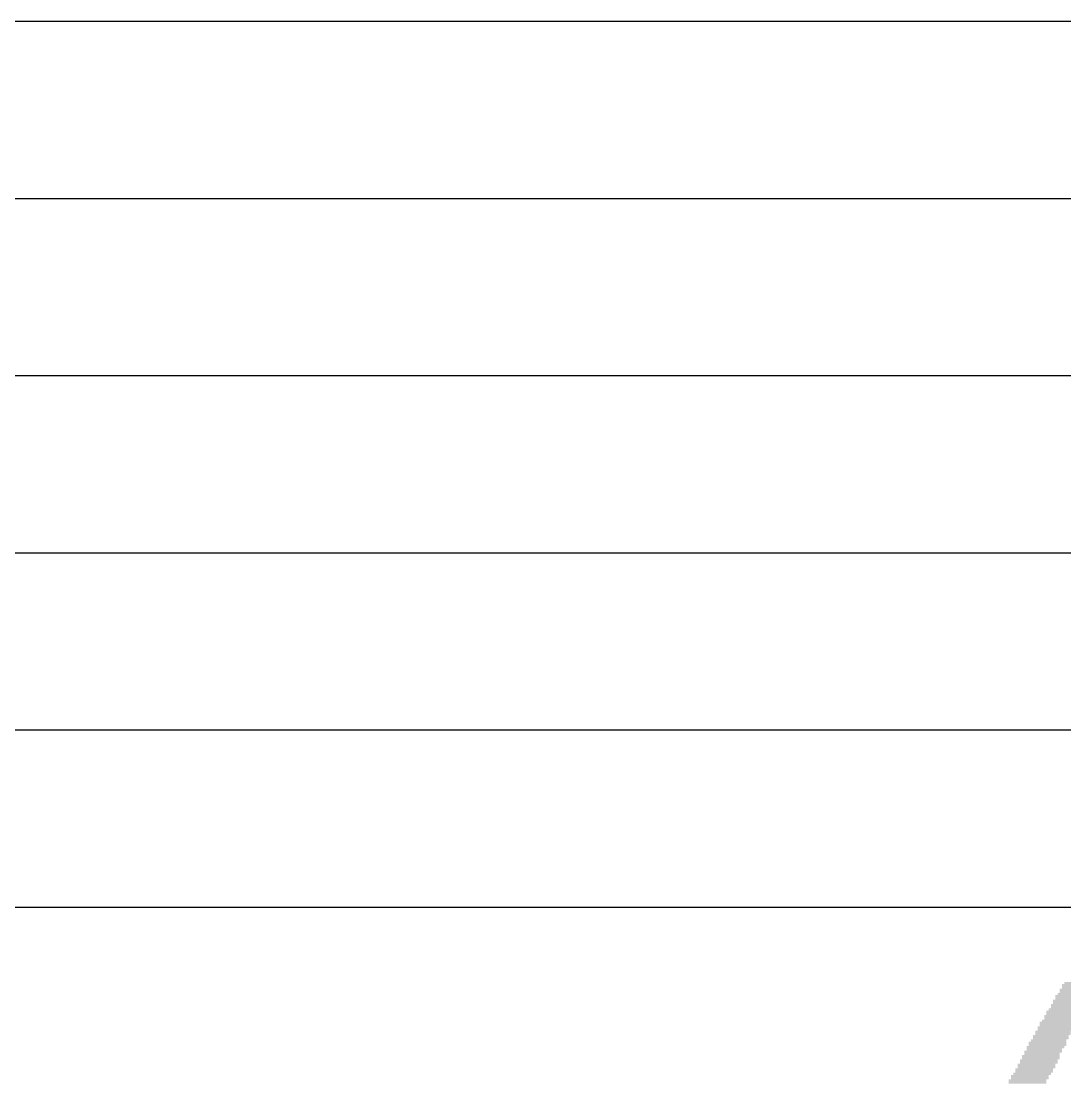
# Model space of a CAD drawing. Extents: x -0.64 to 6, y -0.15 to 7.8.
# Drawn here: x 4.6051 to 4.6994, y 0.6881 to 0.784 of the extents above; entities that cross this region are included whole.
import ezdxf

# ---------------------------------------------------------------- set-up
doc = ezdxf.new("R2010")
doc.units = 0
for name, color, linetype in [('1', 22, 'CONTINUOUS'), ('16', 175, 'CONTINUOUS'), ('21', 253, 'CONTINUOUS')]:
    doc.layers.add(name, color=color, linetype=linetype)

# ---------------------------------------------------------------- blocks, each defined once
blk = doc.blocks.new('RECT')
blk.add_solid([(-0.5, -0.5), (0.5, -0.5), (-0.5, 0.5), (0.5, 0.5)])

msp = doc.modelspace()

# ---------------------------------------------------------------- linework, layer by layer
at = {"layer": '1'}
for p, q in [((3.222, 0.784), (5.0135, 0.784)), ((3.222, 0.768), (5.015875, 0.768)), ((3.408809, 0.752), (5.030284, 0.752)), ((3.435292, 0.736), (5.220882, 0.736)), ((3.44626, 0.72), (5.220882, 0.72)), ((3.451063, 0.704), (5.220882, 0.704))]:
    msp.add_line(p, q, dxfattribs=at)
at = {"layer": '16'}
for p, q in [((1.667903, 0.784), (4.971, 0.784)), ((1.668731, 0.768), (4.968941, 0.768)), ((3.408809, 0.752), (4.897325, 0.752)), ((3.435292, 0.736), (4.888567, 0.736)), ((3.44626, 0.72), (4.888567, 0.72)), ((3.451063, 0.704), (4.888567, 0.704))]:
    msp.add_line(p, q, dxfattribs=at)

# ---------------------------------------------------------------- block references
at = {"layer": '21', "yscale": 0.0002}
for p, xscale in [((4.7003, 0.69655), 0.0028), ((4.7006, 0.69695), 0.003), ((4.7005, 0.69675), 0.0028), ((4.7007, 0.69715), 0.0028), ((4.6998, 0.69555), 0.003), ((4.7, 0.69595), 0.003), ((4.6999, 0.69575), 0.0028), ((4.7001, 0.69615), 0.0028), ((4.7003, 0.69635), 0.0028), ((4.6994, 0.69475), 0.003), ((4.6996, 0.69515), 0.003), ((4.6996, 0.69495), 0.003), ((4.6997, 0.69535), 0.0028), ((4.6989, 0.69375), 0.0032), ((4.6991, 0.69415), 0.0032), ((4.699, 0.69395), 0.003), ((4.6993, 0.69455), 0.0032), ((4.6992, 0.69435), 0.003), ((4.6983, 0.69275), 0.0032), ((4.6985, 0.69315), 0.0032), ((4.6985, 0.69295), 0.0032), ((4.6987, 0.69355), 0.0032), ((4.6987, 0.69335), 0.0032), ((4.6978, 0.69175), 0.0034), ((4.6979, 0.69195), 0.0032), ((4.6981, 0.69235), 0.0032), ((4.6981, 0.69215), 0.0032), ((4.6983, 0.69255), 0.0032), ((4.6974, 0.69095), 0.0034), ((4.6973, 0.69075), 0.0032), ((4.6976, 0.69135), 0.0034), ((4.6975, 0.69115), 0.0032), ((4.6978, 0.69155), 0.0034), ((4.697, 0.69015), 0.0034), ((4.697, 0.68995), 0.0034), ((4.6972, 0.69055), 0.0034), ((4.6972, 0.69035), 0.0034), ((4.6964, 0.68895), 0.0034), ((4.6966, 0.68935), 0.0034), ((4.6966, 0.68915), 0.0034), ((4.6968, 0.68975), 0.0034), ((4.6968, 0.68955), 0.0034), ((4.696, 0.68835), 0.0034), ((4.696, 0.68815), 0.0034), ((4.6962, 0.68875), 0.0034), ((4.6962, 0.68855), 0.0034)]:
    msp.add_blockref('RECT', p, dxfattribs=dict(at, xscale=xscale))

doc.saveas('drawing.dxf')
